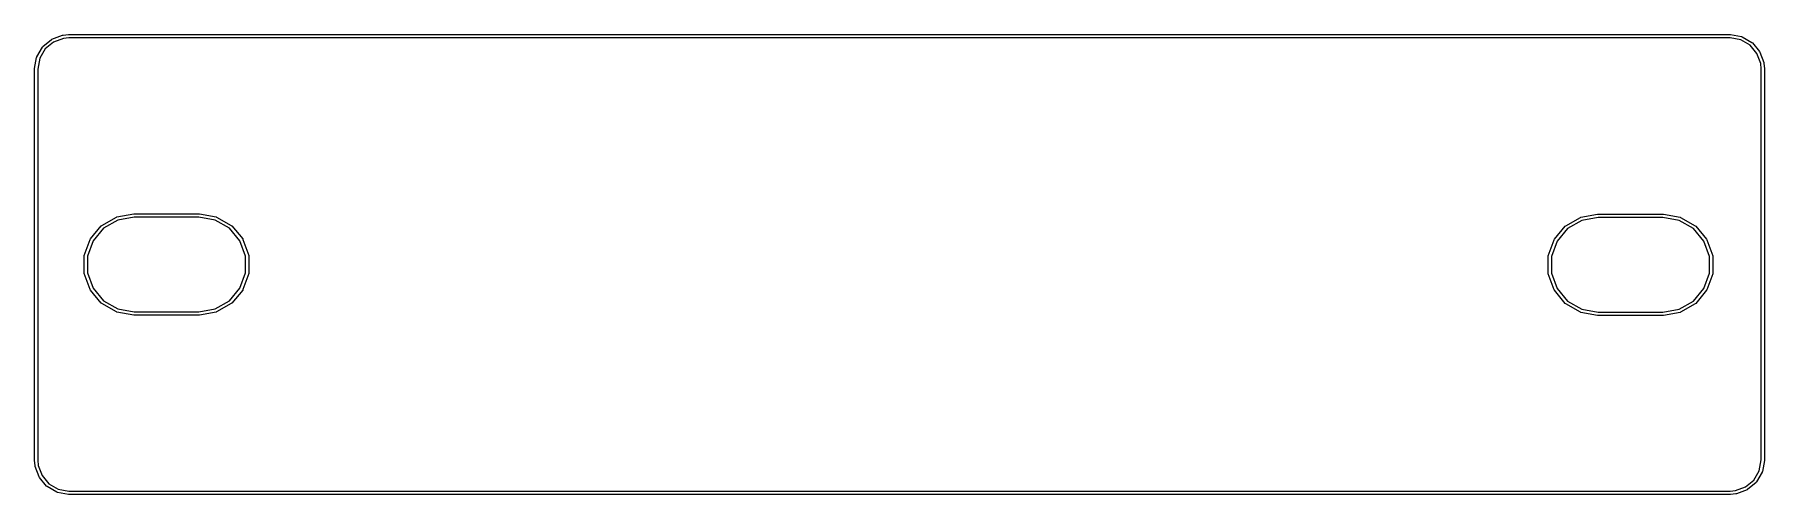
# Model space of a CAD drawing. Extents: x 1.4 to 54.5, y 1.7 to 15.8.
import ezdxf

# ---------------------------------------------------------------- set-up
doc = ezdxf.new("R2010")
doc.units = 0
doc.header["$MEASUREMENT"] = 0
doc.layers.add('BLACK', color=7, linetype='CONTINUOUS')

msp = doc.modelspace()

# ---------------------------------------------------------------- linework, layer by layer
at = {"layer": 'Black'}
for p, q in [((1.47811, 15.1506), (1.65175, 15.4514)), ((1.65175, 15.4514), (1.66292, 15.4647)), ((1.66292, 15.4647), (1.92896, 15.6879)), ((1.66292, 15.4647), (1.66292, 15.4647)), ((1.98648, 15.6057), (1.73395, 15.3938)), ((1.92896, 15.6879), (1.944, 15.6966)), ((1.92896, 15.6879), (1.92896, 15.6879)), ((1.944, 15.6966), (2.27035, 15.8154)), ((2.29837, 15.7192), (1.98648, 15.6057)), ((2.27035, 15.8154), (2.27678, 15.8165)), ((2.27678, 15.8165), (2.28309, 15.8182)), ((2.28309, 15.8182), (2.45674, 15.8334)), ((2.46328, 15.7336), (2.29837, 15.7192)), ((2.45674, 15.8334), (2.45893, 15.8332)), ((2.45893, 15.8332), (2.4611, 15.8336)), ((2.4611, 15.8336), (53.4611, 15.8336)), ((53.4567, 15.7336), (2.46328, 15.7336)), ((53.7858, 15.6756), (53.4567, 15.7336)), ((53.4611, 15.8336), (53.4654, 15.8328)), ((53.4654, 15.8328), (53.4698, 15.8328)), ((53.4698, 15.8328), (53.8118, 15.7725)), ((54.0713, 15.5108), (53.7858, 15.6756)), ((53.8118, 15.7725), (53.8118, 15.7725)), ((53.8118, 15.7725), (53.8212, 15.7691)), ((53.8212, 15.7691), (53.8281, 15.7666)), ((53.8281, 15.7666), (53.8281, 15.7666)), ((53.8281, 15.7666), (54.1289, 15.5929)), ((54.2832, 15.2582), (54.0713, 15.5108)), ((54.1289, 15.5929), (54.1422, 15.5818)), ((54.1422, 15.5818), (54.1422, 15.5818)), ((54.1422, 15.5818), (54.3654, 15.3157)), ((1.41186, 14.7923), (1.47217, 15.1343)), ((1.47217, 15.1343), (1.47559, 15.1437)), ((1.47217, 15.1343), (1.47217, 15.1343)), ((1.47559, 15.1437), (1.47811, 15.1506)), ((1.47811, 15.1506), (1.47811, 15.1506)), ((1.56912, 15.1083), (1.5111, 14.7792)), ((1.73395, 15.3938), (1.56912, 15.1083)), ((54.3967, 14.9463), (54.2832, 15.2582)), ((54.3654, 15.3157), (54.3654, 15.3157)), ((54.3654, 15.3157), (54.3741, 15.3007)), ((54.3741, 15.3007), (54.4929, 14.9743)), ((54.4111, 14.7814), (54.3967, 14.9463)), ((54.4929, 14.9743), (54.494, 14.9679)), ((54.494, 14.9679), (54.4957, 14.9616)), ((54.4957, 14.9616), (54.5109, 14.788)), ((1.4111, 14.7836), (1.41186, 14.7879)), ((1.4111, 2.7836), (1.4111, 14.7836)), ((1.41186, 14.7879), (1.41186, 14.7923)), ((1.5111, 14.7792), (1.5111, 2.78579)), ((54.4111, 2.78797), (54.4111, 14.7814)), ((54.5109, 14.788), (54.5107, 14.7858)), ((54.5107, 14.7858), (54.5111, 14.7836)), ((54.5111, 14.7836), (54.5111, 2.7836)), ((3.47192, 9.97597), (3.92307, 10.2364)), ((3.96543, 10.1454), (3.52955, 9.89377)), ((3.92307, 10.2364), (3.92997, 10.239)), ((3.92307, 10.2364), (3.92307, 10.2364)), ((3.92997, 10.239), (3.93939, 10.2424)), ((3.93939, 10.2424), (4.45242, 10.3328)), ((3.93939, 10.2424), (3.93939, 10.2424)), ((4.46547, 10.2336), (3.96543, 10.1454)), ((4.45242, 10.3328), (4.45679, 10.3328)), ((4.45679, 10.3328), (4.4611, 10.3336)), ((4.4611, 10.3336), (6.4611, 10.3336)), ((6.45673, 10.2336), (4.46547, 10.2336)), ((6.95676, 10.1454), (6.45673, 10.2336)), ((6.4611, 10.3336), (6.46541, 10.3328)), ((6.46541, 10.3328), (6.46978, 10.3328)), ((6.46978, 10.3328), (6.98281, 10.2424)), ((7.39265, 9.89377), (6.95676, 10.1454)), ((6.98281, 10.2424), (6.98281, 10.2424)), ((6.98281, 10.2424), (6.99223, 10.239)), ((6.99223, 10.239), (6.99913, 10.2364)), ((6.99913, 10.2364), (6.99913, 10.2364)), ((6.99913, 10.2364), (7.45028, 9.97597)), ((48.4119, 9.96597), (48.8631, 10.2264)), ((48.9054, 10.1354), (48.4696, 9.88377)), ((48.8631, 10.2264), (48.87, 10.229)), ((48.8631, 10.2264), (48.8631, 10.2264)), ((48.87, 10.229), (48.8794, 10.2324)), ((48.8794, 10.2324), (49.3924, 10.3228)), ((48.8794, 10.2324), (48.8794, 10.2324)), ((49.4055, 10.2236), (48.9054, 10.1354)), ((49.3924, 10.3228), (49.3968, 10.3228)), ((49.3968, 10.3228), (49.4011, 10.3236)), ((49.4011, 10.3236), (51.4011, 10.3236)), ((51.3967, 10.2236), (49.4055, 10.2236)), ((51.8968, 10.1354), (51.3967, 10.2236)), ((51.4011, 10.3236), (51.4054, 10.3228)), ((51.4054, 10.3228), (51.4098, 10.3228)), ((51.4098, 10.3228), (51.9228, 10.2324)), ((52.3326, 9.88377), (51.8968, 10.1354)), ((51.9228, 10.2324), (51.9228, 10.2324)), ((51.9228, 10.2324), (51.9322, 10.229)), ((51.9322, 10.229), (51.9391, 10.2264)), ((51.9391, 10.2264), (51.9391, 10.2264)), ((51.9391, 10.2264), (52.3903, 9.96597)), ((3.11508, 9.5507), (3.12376, 9.56574)), ((3.12376, 9.56574), (3.45861, 9.9648)), ((3.12376, 9.56574), (3.12376, 9.56574)), ((3.52955, 9.89377), (3.20603, 9.50822)), ((3.45861, 9.9648), (3.45862, 9.96481)), ((3.45862, 9.96481), (3.46708, 9.97191)), ((3.46708, 9.97191), (3.47192, 9.97597)), ((3.47192, 9.97597), (3.47192, 9.97597)), ((7.71617, 9.50822), (7.39265, 9.89377)), ((7.45028, 9.97597), (7.45028, 9.97597)), ((7.45028, 9.97597), (7.45512, 9.97191)), ((7.45512, 9.97191), (7.46358, 9.96481)), ((7.46358, 9.96481), (7.46358, 9.9648)), ((7.46358, 9.9648), (7.79843, 9.56574)), ((7.79843, 9.56574), (7.79844, 9.56574)), ((7.79844, 9.56574), (7.80712, 9.5507)), ((48.0638, 9.55574), (48.3986, 9.9548)), ((48.4696, 9.88377), (48.146, 9.49822)), ((48.3986, 9.95481), (48.4119, 9.96597)), ((48.3986, 9.9548), (48.3986, 9.95481)), ((48.4119, 9.96597), (48.4119, 9.96597)), ((52.6562, 9.49822), (52.3326, 9.88377)), ((52.3903, 9.96597), (52.3903, 9.96597)), ((52.3903, 9.96597), (52.4036, 9.95481)), ((52.4036, 9.95481), (52.4036, 9.9548)), ((52.4036, 9.9548), (52.7384, 9.55574)), ((2.93389, 9.04407), (2.9369, 9.06117)), ((2.93389, 8.52313), (2.93389, 9.04407)), ((2.9369, 9.06117), (3.11508, 9.5507)), ((3.20603, 9.50822), (3.03389, 9.03525)), ((3.03389, 9.03525), (3.03389, 8.53195)), ((7.88831, 9.03525), (7.71617, 9.50822)), ((7.80712, 9.5507), (7.9853, 9.06117)), ((7.88831, 8.53195), (7.88831, 9.03525)), ((7.9853, 9.06117), (7.98831, 9.04407)), ((7.98831, 9.04407), (7.98831, 8.52313)), ((47.8739, 9.03407), (47.8769, 9.05117)), ((47.8739, 8.51313), (47.8739, 9.03407)), ((47.8769, 9.05117), (48.0551, 9.5407)), ((48.146, 9.49822), (47.9739, 9.02525)), ((48.0551, 9.5407), (48.0638, 9.55574)), ((48.0638, 9.55574), (48.0638, 9.55574)), ((52.8283, 9.02525), (52.6562, 9.49822)), ((52.7384, 9.55574), (52.7384, 9.55574)), ((52.7384, 9.55574), (52.7471, 9.5407)), ((52.7471, 9.5407), (52.9253, 9.05117)), ((52.9253, 9.05117), (52.9283, 9.03407)), ((52.9283, 9.03407), (52.9283, 8.51313)), ((2.9369, 8.50603), (2.93389, 8.52313)), ((3.11508, 8.0165), (2.9369, 8.50603)), ((3.03389, 8.53195), (3.20603, 8.05898)), ((7.71617, 8.05898), (7.88831, 8.53195)), ((7.9853, 8.50603), (7.80712, 8.0165)), ((7.98831, 8.52313), (7.9853, 8.50603)), ((47.8769, 8.49603), (47.8739, 8.51313)), ((48.0551, 8.0065), (47.8769, 8.49603)), ((47.9739, 9.02525), (47.9739, 8.52194)), ((47.9739, 8.52194), (48.146, 8.04898)), ((52.6562, 8.04898), (52.8283, 8.52194)), ((52.9253, 8.49603), (52.7471, 8.0065)), ((52.8283, 8.52194), (52.8283, 9.02525)), ((52.9283, 8.51313), (52.9253, 8.49603)), ((3.12376, 8.00146), (3.11508, 8.0165)), ((3.12376, 8.00145), (3.12376, 8.00146)), ((3.45861, 7.6024), (3.12376, 8.00145)), ((3.20603, 8.05898), (3.52955, 7.67343)), ((7.39265, 7.67343), (7.71617, 8.05898)), ((7.79843, 8.00145), (7.46358, 7.6024)), ((7.79844, 8.00146), (7.79843, 8.00145)), ((7.80712, 8.0165), (7.79844, 8.00146)), ((48.0638, 7.99146), (48.0551, 8.0065)), ((48.0638, 7.99145), (48.0638, 7.99146)), ((48.3986, 7.5924), (48.0638, 7.99145)), ((48.146, 8.04898), (48.4696, 7.66343)), ((52.3326, 7.66343), (52.6562, 8.04898)), ((52.7384, 7.99145), (52.4036, 7.5924)), ((52.7471, 8.0065), (52.7384, 7.99146)), ((52.7384, 7.99146), (52.7384, 7.99145)), ((3.45862, 7.60239), (3.45861, 7.6024)), ((3.46527, 7.59681), (3.45862, 7.60239)), ((3.47192, 7.59123), (3.46527, 7.59681)), ((3.92307, 7.33076), (3.47192, 7.59123)), ((3.47192, 7.59123), (3.47192, 7.59123)), ((3.52955, 7.67343), (3.96543, 7.42177)), ((6.95676, 7.42177), (7.39265, 7.67343)), ((7.45028, 7.59123), (6.99913, 7.33076)), ((7.45693, 7.59681), (7.45028, 7.59123)), ((7.45028, 7.59123), (7.45028, 7.59123)), ((7.46358, 7.60239), (7.45693, 7.59681)), ((7.46358, 7.6024), (7.46358, 7.60239)), ((48.3986, 7.59239), (48.3986, 7.5924)), ((48.4119, 7.58123), (48.3986, 7.59239)), ((48.8631, 7.32076), (48.4119, 7.58123)), ((48.4119, 7.58123), (48.4119, 7.58123)), ((48.4696, 7.66343), (48.9054, 7.41177)), ((51.8968, 7.41177), (52.3326, 7.66343)), ((52.3903, 7.58123), (51.9391, 7.32076)), ((52.4036, 7.59239), (52.3903, 7.58123)), ((52.3903, 7.58123), (52.3903, 7.58123)), ((52.4036, 7.5924), (52.4036, 7.59239)), ((3.92997, 7.32825), (3.92307, 7.33076)), ((3.92307, 7.33076), (3.92307, 7.33076)), ((3.93939, 7.32482), (3.92997, 7.32825)), ((4.45242, 7.23436), (3.93939, 7.32482)), ((3.93939, 7.32482), (3.93939, 7.32482)), ((3.96543, 7.42177), (4.46547, 7.3336)), ((4.45679, 7.23436), (4.45242, 7.23436)), ((4.4611, 7.2336), (4.45679, 7.23436)), ((6.4611, 7.2336), (4.4611, 7.2336)), ((4.46547, 7.3336), (6.45673, 7.3336)), ((6.45673, 7.3336), (6.95676, 7.42177)), ((6.46541, 7.23436), (6.4611, 7.2336)), ((6.46978, 7.23436), (6.46541, 7.23436)), ((6.98281, 7.32482), (6.46978, 7.23436)), ((6.99223, 7.32825), (6.98281, 7.32482)), ((6.98281, 7.32482), (6.98281, 7.32482)), ((6.99913, 7.33076), (6.99223, 7.32825)), ((6.99913, 7.33076), (6.99913, 7.33076)), ((48.87, 7.31825), (48.8631, 7.32076)), ((48.8631, 7.32076), (48.8631, 7.32076)), ((48.8794, 7.31482), (48.87, 7.31825)), ((49.3924, 7.22436), (48.8794, 7.31482)), ((48.8794, 7.31482), (48.8794, 7.31482)), ((48.9054, 7.41177), (49.4055, 7.3236)), ((49.3968, 7.22436), (49.3924, 7.22436)), ((49.4011, 7.2236), (49.3968, 7.22436)), ((51.4011, 7.2236), (49.4011, 7.2236)), ((49.4055, 7.3236), (51.3967, 7.3236)), ((51.3967, 7.3236), (51.8968, 7.41177)), ((51.4054, 7.22436), (51.4011, 7.2236)), ((51.4098, 7.22436), (51.4054, 7.22436)), ((51.9228, 7.31482), (51.4098, 7.22436)), ((51.9322, 7.31825), (51.9228, 7.31482)), ((51.9228, 7.31482), (51.9228, 7.31482)), ((51.9391, 7.32076), (51.9322, 7.31825)), ((51.9391, 7.32076), (51.9391, 7.32076)), ((1.41148, 2.78143), (1.4111, 2.7836)), ((1.41129, 2.77924), (1.41148, 2.78143)), ((1.42648, 2.60559), (1.41129, 2.77924)), ((1.5111, 2.78579), (1.52553, 2.62087)), ((54.3531, 2.45894), (54.4111, 2.78797)), ((54.5103, 2.77492), (54.45, 2.4329)), ((54.5111, 2.7836), (54.5103, 2.77929)), ((54.5103, 2.77929), (54.5103, 2.77492)), ((1.42817, 2.59928), (1.42648, 2.60559)), ((1.42931, 2.59285), (1.42817, 2.59928)), ((1.54809, 2.2665), (1.42931, 2.59285)), ((1.52553, 2.62087), (1.63904, 2.30898)), ((1.55677, 2.25146), (1.54809, 2.2665)), ((1.55678, 2.25146), (1.55677, 2.25146)), ((1.78001, 1.98542), (1.55678, 2.25146)), ((1.63904, 2.30898), (1.85095, 2.05645)), ((53.9357, 1.96154), (54.1883, 2.17345)), ((54.1883, 2.17345), (54.3531, 2.45894)), ((54.4441, 2.41658), (54.2704, 2.11582)), ((54.4466, 2.42348), (54.4441, 2.41658)), ((54.4441, 2.41658), (54.4441, 2.41658)), ((54.45, 2.4329), (54.4466, 2.42348)), ((54.45, 2.4329), (54.45, 2.4329)), ((1.79331, 1.97425), (1.78001, 1.98542)), ((1.79332, 1.97425), (1.79331, 1.97425)), ((2.09408, 1.80061), (1.79332, 1.97425)), ((1.85095, 2.05645), (2.13644, 1.89162)), ((2.10098, 1.79809), (2.09408, 1.80061)), ((2.09408, 1.80061), (2.09408, 1.80061)), ((2.1104, 1.79467), (2.10098, 1.79809)), ((2.45242, 1.73436), (2.1104, 1.79467)), ((2.1104, 1.79467), (2.1104, 1.79467)), ((2.13644, 1.89162), (2.46547, 1.8336)), ((2.45679, 1.73436), (2.45242, 1.73436)), ((2.4611, 1.7336), (2.45679, 1.73436)), ((53.4611, 1.7336), (2.4611, 1.7336)), ((2.46547, 1.8336), (53.4589, 1.8336)), ((53.4589, 1.8336), (53.6238, 1.84803)), ((53.4633, 1.73398), (53.4611, 1.7336)), ((53.4655, 1.73379), (53.4633, 1.73398)), ((53.6391, 1.74898), (53.4655, 1.73379)), ((53.6238, 1.84803), (53.9357, 1.96154)), ((53.6454, 1.75067), (53.6391, 1.74898)), ((53.6518, 1.75181), (53.6454, 1.75067)), ((53.9782, 1.87059), (53.6518, 1.75181)), ((53.9932, 1.87927), (53.9782, 1.87059)), ((54.2593, 2.10251), (53.9932, 1.87928)), ((53.9932, 1.87928), (53.9932, 1.87927)), ((54.2704, 2.11581), (54.2593, 2.10251)), ((54.2704, 2.11582), (54.2704, 2.11581))]:
    msp.add_line(p, q, dxfattribs=at)

doc.saveas('drawing.dxf')
